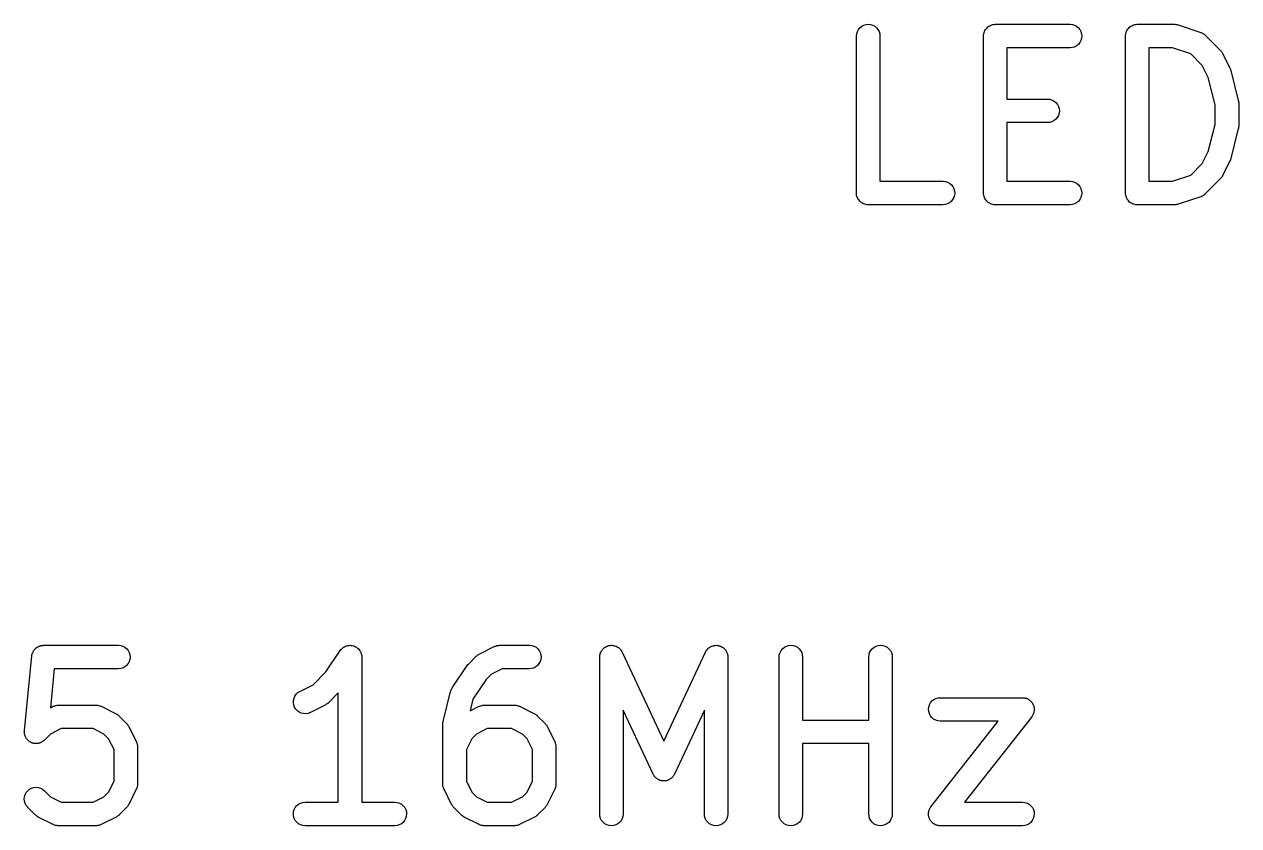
# Model space of a CAD drawing. Extents: x 123.2 to 171.9, y -130.5 to -87.1.
# Drawn here: x 161.56 to 169.3, y -108.73 to -103.62 of the extents above; entities that cross this region are included whole.
import ezdxf

# ---------------------------------------------------------------- set-up
doc = ezdxf.new("R2010")
doc.units = 0
doc.header["$MEASUREMENT"] = 0
doc.layers.add('BLACK', color=7, linetype='CONTINUOUS')

msp = doc.modelspace()

# ---------------------------------------------------------------- linework, layer by layer
at = {"layer": 'BLACK', "linetype": 'CONTINUOUS'}
for p, q in [((166.911, -103.629), (166.925, -103.625)), ((166.925, -103.625), (166.939, -103.623)), ((166.939, -103.623), (166.954, -103.625)), ((166.954, -103.625), (166.968, -103.629)), ((167.727, -103.627), (167.734, -103.625)), ((167.734, -103.625), (167.741, -103.624)), ((167.734, -103.625), (167.734, -103.625)), ((167.734, -103.625), (167.734, -103.625)), ((167.741, -103.624), (167.748, -103.623)), ((167.748, -103.623), (168.225, -103.623)), ((168.225, -103.623), (168.226, -103.623)), ((168.226, -103.623), (168.24, -103.625)), ((168.24, -103.625), (168.254, -103.629)), ((168.632, -103.627), (168.639, -103.625)), ((168.639, -103.625), (168.646, -103.624)), ((168.639, -103.625), (168.639, -103.625)), ((168.639, -103.625), (168.639, -103.625)), ((168.646, -103.624), (168.653, -103.623)), ((168.653, -103.623), (168.891, -103.623)), ((168.891, -103.623), (168.892, -103.623)), ((168.892, -103.623), (168.897, -103.624)), ((168.897, -103.624), (168.901, -103.624)), ((168.901, -103.624), (168.904, -103.625)), ((168.904, -103.625), (168.907, -103.625)), ((168.907, -103.625), (168.911, -103.626)), ((166.864, -103.697), (166.866, -103.683)), ((166.864, -103.698), (166.864, -103.697)), ((166.864, -104.698), (166.864, -103.698)), ((166.866, -103.683), (166.87, -103.669)), ((166.87, -103.669), (166.877, -103.656)), ((166.877, -103.656), (166.886, -103.645)), ((166.886, -103.645), (166.898, -103.636)), ((166.898, -103.636), (166.911, -103.629)), ((166.968, -103.629), (166.981, -103.636)), ((166.981, -103.636), (166.992, -103.646)), ((166.992, -103.646), (167.001, -103.657)), ((167.001, -103.657), (167.008, -103.67)), ((167.008, -103.67), (167.013, -103.684)), ((167.013, -103.684), (167.014, -103.698)), ((167.014, -103.698), (167.014, -104.623)), ((167.673, -103.697), (167.674, -103.69)), ((167.673, -103.698), (167.673, -103.697)), ((167.673, -104.698), (167.673, -103.698)), ((167.673, -103.698), (167.673, -103.698)), ((167.673, -103.698), (167.673, -103.698)), ((167.673, -103.698), (167.673, -103.698)), ((167.674, -103.69), (167.675, -103.683)), ((167.675, -103.683), (167.677, -103.676)), ((167.675, -103.683), (167.675, -103.683)), ((167.675, -103.683), (167.675, -103.683)), ((167.677, -103.676), (167.679, -103.669)), ((167.679, -103.669), (167.679, -103.669)), ((167.679, -103.669), (167.68, -103.669)), ((167.68, -103.669), (167.683, -103.663)), ((167.683, -103.663), (167.686, -103.656)), ((167.686, -103.656), (167.686, -103.656)), ((167.686, -103.656), (167.687, -103.656)), ((167.687, -103.656), (167.691, -103.651)), ((167.691, -103.651), (167.696, -103.645)), ((167.696, -103.645), (167.702, -103.64)), ((167.696, -103.645), (167.696, -103.645)), ((167.696, -103.645), (167.696, -103.645)), ((167.702, -103.64), (167.707, -103.636)), ((167.707, -103.636), (167.714, -103.632)), ((167.707, -103.636), (167.707, -103.636)), ((167.707, -103.636), (167.707, -103.636)), ((167.714, -103.632), (167.72, -103.629)), ((167.72, -103.629), (167.727, -103.627)), ((167.72, -103.629), (167.72, -103.629)), ((167.72, -103.629), (167.72, -103.629)), ((168.254, -103.629), (168.267, -103.636)), ((168.267, -103.636), (168.278, -103.646)), ((168.278, -103.646), (168.287, -103.657)), ((168.287, -103.657), (168.294, -103.67)), ((168.294, -103.67), (168.298, -103.684)), ((168.298, -103.684), (168.3, -103.699)), ((168.3, -103.699), (168.298, -103.713)), ((168.578, -103.697), (168.579, -103.69)), ((168.578, -103.698), (168.578, -103.697)), ((168.578, -104.698), (168.578, -103.698)), ((168.578, -103.698), (168.578, -103.698)), ((168.578, -103.698), (168.578, -103.698)), ((168.578, -103.698), (168.578, -103.698)), ((168.579, -103.69), (168.58, -103.683)), ((168.58, -103.683), (168.582, -103.676)), ((168.58, -103.683), (168.58, -103.683)), ((168.58, -103.683), (168.58, -103.683)), ((168.582, -103.676), (168.584, -103.669)), ((168.584, -103.669), (168.588, -103.663)), ((168.584, -103.669), (168.584, -103.669)), ((168.584, -103.669), (168.584, -103.669)), ((168.588, -103.663), (168.591, -103.656)), ((168.591, -103.656), (168.596, -103.651)), ((168.591, -103.656), (168.591, -103.656)), ((168.591, -103.656), (168.591, -103.656)), ((168.596, -103.651), (168.6, -103.645)), ((168.6, -103.645), (168.601, -103.645)), ((168.601, -103.645), (168.606, -103.64)), ((168.601, -103.645), (168.601, -103.645)), ((168.606, -103.64), (168.612, -103.636)), ((168.612, -103.636), (168.618, -103.632)), ((168.612, -103.636), (168.612, -103.636)), ((168.612, -103.636), (168.612, -103.636)), ((168.618, -103.632), (168.625, -103.629)), ((168.625, -103.629), (168.632, -103.627)), ((168.625, -103.629), (168.625, -103.629)), ((168.625, -103.629), (168.625, -103.629)), ((168.911, -103.626), (168.915, -103.627)), ((168.915, -103.627), (169.058, -103.675)), ((169.058, -103.675), (169.059, -103.675)), ((169.059, -103.675), (169.061, -103.676)), ((169.061, -103.676), (169.063, -103.677)), ((169.063, -103.677), (169.068, -103.679)), ((169.068, -103.679), (169.072, -103.681)), ((169.072, -103.681), (169.074, -103.683)), ((169.074, -103.683), (169.076, -103.684)), ((169.076, -103.684), (169.08, -103.687)), ((169.08, -103.687), (169.084, -103.69)), ((169.084, -103.69), (169.086, -103.692)), ((169.086, -103.692), (169.087, -103.693)), ((169.087, -103.693), (169.182, -103.788)), ((168.225, -103.773), (167.823, -103.773)), ((167.823, -103.773), (167.823, -104.1)), ((168.239, -103.772), (168.225, -103.773)), ((168.253, -103.768), (168.239, -103.772)), ((168.266, -103.761), (168.253, -103.768)), ((168.278, -103.752), (168.266, -103.761)), ((168.287, -103.74), (168.278, -103.752)), ((168.294, -103.727), (168.287, -103.74)), ((168.298, -103.713), (168.294, -103.727)), ((168.728, -103.773), (168.728, -104.623)), ((168.879, -103.773), (168.728, -103.773)), ((168.994, -103.812), (168.879, -103.773)), ((169.068, -103.886), (168.994, -103.812)), ((169.182, -103.788), (169.183, -103.789)), ((169.183, -103.789), (169.186, -103.792)), ((169.186, -103.792), (169.189, -103.795)), ((169.189, -103.795), (169.19, -103.798)), ((169.19, -103.798), (169.192, -103.8)), ((169.192, -103.8), (169.194, -103.804)), ((169.194, -103.804), (169.197, -103.808)), ((169.197, -103.808), (169.244, -103.903)), ((169.106, -103.963), (169.068, -103.886)), ((169.244, -103.903), (169.245, -103.904)), ((169.245, -103.904), (169.245, -103.904)), ((169.245, -103.904), (169.245, -103.904)), ((169.245, -103.904), (169.247, -103.911)), ((169.247, -103.911), (169.25, -103.918)), ((169.25, -103.918), (169.25, -103.918)), ((169.25, -103.918), (169.25, -103.918)), ((169.25, -103.918), (169.297, -104.109)), ((169.15, -104.136), (169.106, -103.963)), ((167.823, -104.1), (168.082, -104.1)), ((168.082, -104.1), (168.083, -104.1)), ((168.083, -104.1), (168.097, -104.101)), ((168.097, -104.101), (168.111, -104.106)), ((168.111, -104.106), (168.124, -104.113)), ((168.124, -104.113), (168.135, -104.122)), ((168.135, -104.122), (168.145, -104.134)), ((168.145, -104.134), (168.151, -104.146)), ((168.151, -104.146), (168.155, -104.161)), ((168.155, -104.161), (168.157, -104.175)), ((169.15, -104.261), (169.15, -104.136)), ((169.297, -104.109), (169.298, -104.11)), ((169.298, -104.11), (169.298, -104.111)), ((169.298, -104.111), (169.298, -104.112)), ((169.298, -104.112), (169.299, -104.118)), ((169.299, -104.118), (169.3, -104.124)), ((169.3, -104.124), (169.3, -104.126)), ((169.3, -104.126), (169.3, -104.127)), ((169.3, -104.127), (169.3, -104.27)), ((168.11, -104.244), (168.096, -104.248)), ((168.123, -104.237), (168.11, -104.244)), ((168.135, -104.228), (168.123, -104.237)), ((168.144, -104.217), (168.135, -104.228)), ((168.151, -104.204), (168.144, -104.217)), ((168.155, -104.19), (168.151, -104.204)), ((168.157, -104.175), (168.155, -104.19)), ((168.082, -104.25), (167.823, -104.25)), ((167.823, -104.25), (167.823, -104.623)), ((168.096, -104.248), (168.082, -104.25)), ((169.106, -104.434), (169.15, -104.261)), ((169.297, -104.288), (169.25, -104.478)), ((169.298, -104.287), (169.297, -104.288)), ((169.299, -104.279), (169.298, -104.285)), ((169.298, -104.285), (169.298, -104.287)), ((169.3, -104.274), (169.299, -104.279)), ((169.3, -104.27), (169.3, -104.271)), ((169.3, -104.271), (169.3, -104.272)), ((169.3, -104.272), (169.3, -104.274)), ((169.068, -104.511), (169.106, -104.434)), ((168.994, -104.585), (169.068, -104.511)), ((169.244, -104.494), (169.197, -104.589)), ((169.247, -104.487), (169.244, -104.493)), ((169.244, -104.493), (169.244, -104.494)), ((169.244, -104.494), (169.244, -104.494)), ((169.249, -104.48), (169.247, -104.487)), ((169.25, -104.479), (169.249, -104.48)), ((169.249, -104.48), (169.249, -104.48)), ((169.25, -104.478), (169.25, -104.479)), ((167.014, -104.623), (167.415, -104.623)), ((167.415, -104.623), (167.416, -104.623)), ((167.416, -104.623), (167.431, -104.625)), ((167.431, -104.625), (167.445, -104.629)), ((167.445, -104.629), (167.458, -104.636)), ((167.823, -104.623), (168.225, -104.623)), ((168.225, -104.623), (168.226, -104.623)), ((168.226, -104.623), (168.24, -104.625)), ((168.24, -104.625), (168.254, -104.629)), ((168.254, -104.629), (168.267, -104.636)), ((168.728, -104.623), (168.879, -104.623)), ((168.879, -104.623), (168.994, -104.585)), ((169.182, -104.609), (169.087, -104.704)), ((169.185, -104.605), (169.182, -104.609)), ((169.188, -104.602), (169.185, -104.605)), ((169.19, -104.6), (169.188, -104.602)), ((169.192, -104.597), (169.19, -104.6)), ((169.194, -104.594), (169.192, -104.597)), ((169.196, -104.59), (169.194, -104.594)), ((169.197, -104.589), (169.196, -104.59)), ((166.865, -104.705), (166.864, -104.698)), ((166.865, -104.712), (166.865, -104.705)), ((167.458, -104.636), (167.469, -104.646)), ((167.469, -104.646), (167.478, -104.657)), ((167.478, -104.657), (167.485, -104.67)), ((167.485, -104.67), (167.489, -104.684)), ((167.489, -104.684), (167.49, -104.699)), ((167.49, -104.699), (167.489, -104.713)), ((167.674, -104.705), (167.673, -104.698)), ((167.675, -104.712), (167.674, -104.705)), ((168.267, -104.636), (168.278, -104.646)), ((168.278, -104.646), (168.287, -104.657)), ((168.287, -104.657), (168.294, -104.67)), ((168.294, -104.67), (168.298, -104.684)), ((168.298, -104.684), (168.3, -104.699)), ((168.3, -104.699), (168.298, -104.713)), ((168.579, -104.705), (168.578, -104.698)), ((168.58, -104.712), (168.579, -104.705)), ((169.083, -104.708), (169.079, -104.71)), ((169.085, -104.706), (169.083, -104.708)), ((169.086, -104.705), (169.085, -104.706)), ((169.087, -104.704), (169.086, -104.705)), ((166.865, -104.713), (166.865, -104.712)), ((166.867, -104.72), (166.865, -104.713)), ((166.865, -104.713), (166.865, -104.713)), ((166.869, -104.726), (166.867, -104.72)), ((166.87, -104.727), (166.869, -104.726)), ((166.873, -104.733), (166.87, -104.727)), ((166.87, -104.727), (166.87, -104.727)), ((166.876, -104.739), (166.873, -104.733)), ((166.876, -104.74), (166.876, -104.739)), ((166.881, -104.745), (166.876, -104.74)), ((166.876, -104.74), (166.876, -104.74)), ((166.885, -104.751), (166.881, -104.745)), ((166.886, -104.751), (166.885, -104.751)), ((166.891, -104.756), (166.886, -104.751)), ((166.886, -104.751), (166.886, -104.751)), ((166.897, -104.76), (166.891, -104.756)), ((166.897, -104.761), (166.897, -104.76)), ((166.897, -104.76), (166.897, -104.76)), ((166.903, -104.764), (166.897, -104.761)), ((166.909, -104.767), (166.903, -104.764)), ((166.91, -104.767), (166.909, -104.767)), ((166.91, -104.768), (166.91, -104.767)), ((166.917, -104.77), (166.91, -104.768)), ((166.923, -104.772), (166.917, -104.77)), ((166.924, -104.772), (166.923, -104.772)), ((166.931, -104.773), (166.924, -104.772)), ((166.924, -104.772), (166.924, -104.772)), ((166.938, -104.773), (166.931, -104.773)), ((166.939, -104.773), (166.938, -104.773)), ((166.938, -104.773), (166.938, -104.773)), ((166.938, -104.773), (166.938, -104.773)), ((166.938, -104.773), (166.938, -104.773)), ((167.415, -104.773), (166.939, -104.773)), ((167.43, -104.772), (167.415, -104.773)), ((167.444, -104.768), (167.43, -104.772)), ((167.457, -104.761), (167.444, -104.768)), ((167.468, -104.752), (167.457, -104.761)), ((167.477, -104.74), (167.468, -104.752)), ((167.484, -104.727), (167.477, -104.74)), ((167.489, -104.713), (167.484, -104.727)), ((167.675, -104.713), (167.675, -104.712)), ((167.677, -104.72), (167.675, -104.713)), ((167.675, -104.713), (167.675, -104.713)), ((167.679, -104.726), (167.677, -104.72)), ((167.679, -104.727), (167.679, -104.726)), ((167.682, -104.733), (167.679, -104.727)), ((167.679, -104.727), (167.679, -104.727)), ((167.686, -104.739), (167.682, -104.733)), ((167.686, -104.74), (167.686, -104.739)), ((167.69, -104.745), (167.686, -104.74)), ((167.686, -104.74), (167.686, -104.74)), ((167.695, -104.751), (167.69, -104.745)), ((167.701, -104.756), (167.695, -104.751)), ((167.695, -104.751), (167.695, -104.751)), ((167.695, -104.751), (167.695, -104.751)), ((167.706, -104.76), (167.701, -104.756)), ((167.707, -104.761), (167.706, -104.76)), ((167.706, -104.76), (167.706, -104.76)), ((167.713, -104.764), (167.707, -104.761)), ((167.719, -104.767), (167.713, -104.764)), ((167.719, -104.768), (167.719, -104.767)), ((167.719, -104.767), (167.719, -104.767)), ((167.726, -104.77), (167.719, -104.768)), ((167.733, -104.772), (167.726, -104.77)), ((167.74, -104.773), (167.733, -104.772)), ((167.733, -104.772), (167.733, -104.772)), ((167.733, -104.772), (167.733, -104.772)), ((167.747, -104.773), (167.74, -104.773)), ((167.748, -104.773), (167.747, -104.773)), ((168.225, -104.773), (167.748, -104.773)), ((167.748, -104.773), (167.748, -104.773)), ((167.748, -104.773), (167.748, -104.773)), ((167.748, -104.773), (167.748, -104.773)), ((168.239, -104.772), (168.225, -104.773)), ((168.253, -104.768), (168.239, -104.772)), ((168.266, -104.761), (168.253, -104.768)), ((168.278, -104.752), (168.266, -104.761)), ((168.287, -104.74), (168.278, -104.752)), ((168.294, -104.727), (168.287, -104.74)), ((168.298, -104.713), (168.294, -104.727)), ((168.58, -104.713), (168.58, -104.712)), ((168.582, -104.72), (168.58, -104.713)), ((168.58, -104.713), (168.58, -104.713)), ((168.584, -104.726), (168.582, -104.72)), ((168.584, -104.727), (168.584, -104.726)), ((168.587, -104.733), (168.584, -104.727)), ((168.584, -104.727), (168.584, -104.727)), ((168.59, -104.739), (168.587, -104.733)), ((168.591, -104.74), (168.59, -104.739)), ((168.595, -104.745), (168.591, -104.74)), ((168.591, -104.74), (168.591, -104.74)), ((168.6, -104.751), (168.595, -104.745)), ((168.605, -104.756), (168.6, -104.751)), ((168.6, -104.751), (168.6, -104.751)), ((168.6, -104.751), (168.6, -104.751)), ((168.611, -104.76), (168.605, -104.756)), ((168.611, -104.761), (168.611, -104.76)), ((168.611, -104.76), (168.611, -104.76)), ((168.617, -104.764), (168.611, -104.761)), ((168.624, -104.767), (168.617, -104.764)), ((168.624, -104.768), (168.624, -104.767)), ((168.624, -104.767), (168.624, -104.767)), ((168.631, -104.77), (168.624, -104.768)), ((168.638, -104.772), (168.631, -104.77)), ((168.645, -104.773), (168.638, -104.772)), ((168.638, -104.772), (168.638, -104.772)), ((168.638, -104.772), (168.638, -104.772)), ((168.652, -104.773), (168.645, -104.773)), ((168.653, -104.773), (168.652, -104.773)), ((168.891, -104.773), (168.653, -104.773)), ((168.653, -104.773), (168.653, -104.773)), ((168.653, -104.773), (168.653, -104.773)), ((168.653, -104.773), (168.653, -104.773)), ((168.896, -104.773), (168.891, -104.773)), ((168.9, -104.773), (168.896, -104.773)), ((168.903, -104.772), (168.9, -104.773)), ((168.906, -104.772), (168.903, -104.772)), ((168.91, -104.771), (168.906, -104.772)), ((168.914, -104.77), (168.91, -104.771)), ((168.915, -104.77), (168.914, -104.77)), ((169.058, -104.722), (168.915, -104.77)), ((169.06, -104.721), (169.058, -104.722)), ((169.062, -104.72), (169.06, -104.721)), ((169.067, -104.718), (169.062, -104.72)), ((169.071, -104.716), (169.067, -104.718)), ((169.073, -104.715), (169.071, -104.716)), ((169.075, -104.714), (169.073, -104.715)), ((169.079, -104.71), (169.075, -104.714)), ((161.562, -108.125), (161.609, -107.649)), ((161.609, -107.648), (161.61, -107.645)), ((161.609, -107.649), (161.609, -107.648)), ((161.61, -107.641), (161.612, -107.637)), ((161.61, -107.645), (161.61, -107.641)), ((161.612, -107.634), (161.614, -107.631)), ((161.612, -107.637), (161.612, -107.634)), ((161.614, -107.631), (161.615, -107.627)), ((161.615, -107.627), (161.617, -107.624)), ((161.617, -107.624), (161.618, -107.62)), ((161.618, -107.62), (161.62, -107.617)), ((161.62, -107.617), (161.622, -107.614)), ((161.622, -107.614), (161.624, -107.611)), ((161.624, -107.611), (161.627, -107.608)), ((161.627, -107.608), (161.629, -107.606)), ((161.629, -107.606), (161.631, -107.603)), ((161.631, -107.603), (161.634, -107.601)), ((161.634, -107.601), (161.637, -107.598)), ((161.637, -107.598), (161.64, -107.596)), ((161.64, -107.596), (161.642, -107.594)), ((161.642, -107.594), (161.646, -107.592)), ((161.646, -107.592), (161.649, -107.59)), ((161.649, -107.59), (161.652, -107.589)), ((161.652, -107.589), (161.655, -107.587)), ((161.655, -107.587), (161.659, -107.586)), ((161.659, -107.586), (161.663, -107.584)), ((161.663, -107.584), (161.666, -107.584)), ((161.666, -107.584), (161.669, -107.583)), ((161.669, -107.583), (161.673, -107.582)), ((161.673, -107.582), (161.677, -107.582)), ((161.677, -107.582), (161.681, -107.582)), ((161.681, -107.582), (161.684, -107.581)), ((161.684, -107.581), (162.16, -107.581)), ((162.16, -107.581), (162.161, -107.581)), ((162.161, -107.581), (162.176, -107.583)), ((162.176, -107.583), (162.19, -107.587)), ((162.19, -107.587), (162.202, -107.594)), ((162.202, -107.594), (162.214, -107.604)), ((162.214, -107.604), (162.223, -107.615)), ((162.223, -107.615), (162.23, -107.628)), ((162.23, -107.628), (162.234, -107.642)), ((162.234, -107.642), (162.235, -107.657)), ((163.483, -107.751), (163.574, -107.615)), ((163.574, -107.614), (163.579, -107.608)), ((163.574, -107.615), (163.574, -107.614)), ((163.574, -107.614), (163.574, -107.614)), ((163.574, -107.614), (163.574, -107.614)), ((163.574, -107.614), (163.574, -107.614)), ((163.579, -107.608), (163.584, -107.603)), ((163.584, -107.603), (163.59, -107.598)), ((163.584, -107.603), (163.584, -107.603)), ((163.584, -107.603), (163.584, -107.603)), ((163.59, -107.598), (163.595, -107.594)), ((163.595, -107.594), (163.602, -107.59)), ((163.595, -107.594), (163.595, -107.594)), ((163.595, -107.594), (163.595, -107.594)), ((163.602, -107.59), (163.608, -107.587)), ((163.608, -107.587), (163.616, -107.585)), ((163.608, -107.587), (163.608, -107.587)), ((163.608, -107.587), (163.608, -107.587)), ((163.616, -107.585), (163.622, -107.583)), ((163.622, -107.583), (163.63, -107.582)), ((163.622, -107.583), (163.622, -107.583)), ((163.622, -107.583), (163.622, -107.583)), ((163.63, -107.582), (163.637, -107.581)), ((163.637, -107.581), (163.637, -107.581)), ((163.637, -107.581), (163.644, -107.582)), ((163.637, -107.581), (163.637, -107.581)), ((163.644, -107.582), (163.651, -107.583)), ((163.651, -107.583), (163.651, -107.583)), ((163.651, -107.583), (163.651, -107.583)), ((163.651, -107.583), (163.659, -107.585)), ((163.659, -107.585), (163.665, -107.587)), ((163.665, -107.587), (163.665, -107.587)), ((163.665, -107.587), (163.665, -107.587)), ((163.665, -107.587), (163.672, -107.591)), ((163.672, -107.591), (163.678, -107.594)), ((163.678, -107.594), (163.678, -107.594)), ((163.678, -107.594), (163.678, -107.594)), ((163.678, -107.594), (163.684, -107.599)), ((163.684, -107.599), (163.69, -107.604)), ((163.69, -107.604), (163.69, -107.604)), ((163.69, -107.604), (163.69, -107.604)), ((163.69, -107.604), (163.694, -107.609)), ((163.694, -107.609), (163.699, -107.615)), ((163.699, -107.615), (163.699, -107.615)), ((163.699, -107.615), (163.699, -107.615)), ((163.699, -107.615), (163.702, -107.622)), ((163.702, -107.622), (163.706, -107.628)), ((163.706, -107.628), (163.706, -107.628)), ((163.706, -107.628), (163.706, -107.628)), ((163.706, -107.628), (163.708, -107.635)), ((163.708, -107.635), (163.71, -107.642)), ((163.71, -107.642), (163.71, -107.642)), ((163.71, -107.642), (163.71, -107.642)), ((163.71, -107.642), (163.711, -107.649)), ((163.711, -107.649), (163.711, -107.656)), ((164.441, -107.65), (164.444, -107.648)), ((164.444, -107.648), (164.447, -107.645)), ((164.447, -107.645), (164.45, -107.643)), ((164.45, -107.643), (164.453, -107.641)), ((164.453, -107.641), (164.456, -107.639)), ((164.456, -107.639), (164.46, -107.637)), ((164.46, -107.637), (164.555, -107.589)), ((164.555, -107.589), (164.556, -107.589)), ((164.556, -107.589), (164.558, -107.588)), ((164.558, -107.588), (164.56, -107.587)), ((164.56, -107.587), (164.565, -107.586)), ((164.565, -107.586), (164.57, -107.584)), ((164.57, -107.584), (164.572, -107.583)), ((164.572, -107.583), (164.574, -107.583)), ((164.574, -107.583), (164.579, -107.582)), ((164.579, -107.582), (164.584, -107.582)), ((164.584, -107.582), (164.586, -107.582)), ((164.586, -107.582), (164.589, -107.581)), ((164.589, -107.581), (164.779, -107.581)), ((164.779, -107.581), (164.78, -107.581)), ((164.78, -107.581), (164.795, -107.583)), ((164.795, -107.583), (164.809, -107.587)), ((164.809, -107.587), (164.822, -107.594)), ((164.822, -107.594), (164.833, -107.604)), ((164.833, -107.604), (164.842, -107.615)), ((164.842, -107.615), (164.849, -107.628)), ((164.849, -107.628), (164.853, -107.642)), ((164.853, -107.642), (164.854, -107.657)), ((165.229, -107.642), (165.23, -107.641)), ((165.229, -107.644), (165.229, -107.642)), ((165.229, -107.65), (165.229, -107.644)), ((165.23, -107.641), (165.231, -107.635)), ((165.231, -107.635), (165.233, -107.63)), ((165.233, -107.628), (165.234, -107.627)), ((165.233, -107.63), (165.233, -107.628)), ((165.234, -107.627), (165.237, -107.622)), ((165.237, -107.622), (165.239, -107.617)), ((165.239, -107.617), (165.24, -107.616)), ((165.24, -107.616), (165.241, -107.614)), ((165.241, -107.614), (165.245, -107.61)), ((165.245, -107.61), (165.248, -107.605)), ((165.248, -107.605), (165.249, -107.604)), ((165.249, -107.604), (165.25, -107.603)), ((165.25, -107.603), (165.255, -107.599)), ((165.255, -107.599), (165.259, -107.596)), ((165.259, -107.596), (165.261, -107.595)), ((165.261, -107.595), (165.262, -107.594)), ((165.262, -107.594), (165.267, -107.591)), ((165.267, -107.591), (165.272, -107.588)), ((165.272, -107.588), (165.273, -107.588)), ((165.273, -107.588), (165.275, -107.587)), ((165.275, -107.587), (165.28, -107.585)), ((165.28, -107.585), (165.286, -107.583)), ((165.286, -107.583), (165.287, -107.583)), ((165.287, -107.583), (165.289, -107.583)), ((165.289, -107.583), (165.294, -107.582)), ((165.294, -107.582), (165.3, -107.581)), ((165.3, -107.581), (165.302, -107.582)), ((165.302, -107.582), (165.303, -107.581)), ((165.303, -107.581), (165.309, -107.582)), ((165.309, -107.582), (165.315, -107.582)), ((165.315, -107.582), (165.316, -107.583)), ((165.316, -107.583), (165.318, -107.583)), ((165.318, -107.583), (165.323, -107.585)), ((165.323, -107.585), (165.329, -107.586)), ((165.329, -107.586), (165.33, -107.587)), ((165.33, -107.587), (165.332, -107.587)), ((165.332, -107.587), (165.337, -107.59)), ((165.337, -107.59), (165.342, -107.592)), ((165.342, -107.592), (165.343, -107.593)), ((165.343, -107.593), (165.345, -107.594)), ((165.345, -107.594), (165.349, -107.598)), ((165.349, -107.598), (165.354, -107.601)), ((165.354, -107.601), (165.355, -107.602)), ((165.355, -107.602), (165.356, -107.604)), ((165.356, -107.604), (165.36, -107.608)), ((165.36, -107.608), (165.363, -107.612)), ((165.363, -107.612), (165.364, -107.614)), ((165.364, -107.614), (165.365, -107.615)), ((165.365, -107.615), (165.368, -107.62)), ((165.368, -107.62), (165.371, -107.625)), ((165.371, -107.625), (165.636, -108.193)), ((165.636, -108.193), (165.902, -107.625)), ((165.902, -107.624), (165.905, -107.619)), ((165.902, -107.625), (165.902, -107.624)), ((165.905, -107.619), (165.908, -107.614)), ((165.908, -107.614), (165.909, -107.613)), ((165.909, -107.613), (165.91, -107.611)), ((165.91, -107.611), (165.914, -107.607)), ((165.914, -107.607), (165.917, -107.603)), ((165.917, -107.603), (165.918, -107.602)), ((165.918, -107.602), (165.92, -107.6)), ((165.92, -107.6), (165.924, -107.597)), ((165.924, -107.597), (165.929, -107.594)), ((165.929, -107.594), (165.93, -107.593)), ((165.93, -107.593), (165.931, -107.592)), ((165.931, -107.592), (165.937, -107.589)), ((165.937, -107.589), (165.942, -107.587)), ((165.942, -107.587), (165.943, -107.586)), ((165.943, -107.586), (165.945, -107.586)), ((165.945, -107.586), (165.95, -107.584)), ((165.95, -107.584), (165.956, -107.583)), ((165.956, -107.583), (165.957, -107.583)), ((165.957, -107.583), (165.959, -107.582)), ((165.959, -107.582), (165.965, -107.582)), ((165.965, -107.582), (165.97, -107.581)), ((165.97, -107.581), (165.972, -107.582)), ((165.972, -107.582), (165.974, -107.581)), ((165.974, -107.581), (165.979, -107.582)), ((165.979, -107.582), (165.985, -107.583)), ((165.985, -107.583), (165.986, -107.583)), ((165.986, -107.583), (165.988, -107.584)), ((165.988, -107.584), (165.993, -107.586)), ((165.993, -107.586), (165.999, -107.587)), ((165.999, -107.587), (166, -107.588)), ((166, -107.588), (166.002, -107.589)), ((166.002, -107.589), (166.007, -107.592)), ((166.007, -107.592), (166.012, -107.594)), ((166.012, -107.594), (166.013, -107.595)), ((166.013, -107.595), (166.014, -107.596)), ((166.014, -107.596), (166.019, -107.6)), ((166.019, -107.6), (166.023, -107.604)), ((166.023, -107.604), (166.024, -107.605)), ((166.024, -107.605), (166.025, -107.606)), ((166.025, -107.606), (166.029, -107.611)), ((166.029, -107.611), (166.032, -107.615)), ((166.032, -107.615), (166.033, -107.616)), ((166.033, -107.616), (166.034, -107.618)), ((166.034, -107.618), (166.036, -107.623)), ((166.036, -107.623), (166.039, -107.628)), ((166.039, -107.628), (166.039, -107.629)), ((166.039, -107.629), (166.04, -107.631)), ((166.04, -107.631), (166.042, -107.636)), ((166.042, -107.636), (166.043, -107.642)), ((166.043, -107.642), (166.043, -107.644)), ((166.043, -107.644), (166.044, -107.645)), ((166.044, -107.645), (166.044, -107.651)), ((166.371, -107.655), (166.372, -107.641)), ((166.372, -107.641), (166.377, -107.627)), ((166.377, -107.627), (166.384, -107.614)), ((166.384, -107.614), (166.393, -107.603)), ((166.393, -107.603), (166.405, -107.594)), ((166.405, -107.594), (166.418, -107.587)), ((166.418, -107.587), (166.432, -107.583)), ((166.432, -107.583), (166.446, -107.581)), ((166.446, -107.581), (166.461, -107.583)), ((166.461, -107.583), (166.475, -107.587)), ((166.475, -107.587), (166.488, -107.594)), ((166.488, -107.594), (166.499, -107.604)), ((166.499, -107.604), (166.508, -107.615)), ((166.508, -107.615), (166.515, -107.628)), ((166.515, -107.628), (166.519, -107.642)), ((166.519, -107.642), (166.521, -107.656)), ((166.942, -107.655), (166.944, -107.641)), ((166.944, -107.641), (166.948, -107.627)), ((166.948, -107.627), (166.955, -107.614)), ((166.955, -107.614), (166.965, -107.603)), ((166.965, -107.603), (166.976, -107.594)), ((166.976, -107.594), (166.989, -107.587)), ((166.989, -107.587), (167.003, -107.583)), ((167.003, -107.583), (167.018, -107.581)), ((167.018, -107.581), (167.032, -107.583)), ((167.032, -107.583), (167.046, -107.587)), ((167.046, -107.587), (167.059, -107.594)), ((167.059, -107.594), (167.07, -107.604)), ((167.07, -107.604), (167.08, -107.615)), ((167.08, -107.615), (167.087, -107.628)), ((167.087, -107.628), (167.091, -107.642)), ((167.091, -107.642), (167.092, -107.656)), ((162.189, -107.726), (162.175, -107.73)), ((162.202, -107.719), (162.189, -107.726)), ((162.213, -107.71), (162.202, -107.719)), ((162.222, -107.698), (162.213, -107.71)), ((162.229, -107.685), (162.222, -107.698)), ((162.234, -107.671), (162.229, -107.685)), ((162.235, -107.657), (162.234, -107.671)), ((163.711, -107.656), (163.711, -108.581)), ((164.288, -107.853), (164.383, -107.71)), ((164.383, -107.71), (164.384, -107.709)), ((164.383, -107.71), (164.383, -107.71)), ((164.383, -107.71), (164.383, -107.71)), ((164.383, -107.71), (164.383, -107.71)), ((164.384, -107.709), (164.388, -107.704)), ((164.388, -107.704), (164.393, -107.699)), ((164.393, -107.699), (164.44, -107.651)), ((164.44, -107.651), (164.441, -107.65)), ((164.808, -107.726), (164.794, -107.73)), ((164.821, -107.719), (164.808, -107.726)), ((164.832, -107.71), (164.821, -107.719)), ((164.841, -107.698), (164.832, -107.71)), ((164.848, -107.685), (164.841, -107.698)), ((164.853, -107.671), (164.848, -107.685)), ((164.854, -107.657), (164.853, -107.671)), ((165.228, -107.655), (165.229, -107.65)), ((165.228, -107.656), (165.228, -107.655)), ((165.228, -108.656), (165.228, -107.656)), ((166.044, -107.651), (166.045, -107.656)), ((166.045, -107.656), (166.045, -108.656)), ((166.371, -107.656), (166.371, -107.655)), ((166.371, -108.656), (166.371, -107.656)), ((166.521, -107.656), (166.521, -108.058)), ((166.942, -107.656), (166.942, -107.655)), ((166.942, -108.058), (166.942, -107.656)), ((167.092, -107.656), (167.092, -108.656)), ((161.752, -107.731), (161.727, -107.98)), ((162.16, -107.731), (161.752, -107.731)), ((162.175, -107.73), (162.16, -107.731)), ((163.401, -107.833), (163.483, -107.751)), ((164.504, -107.799), (164.42, -107.925)), ((164.538, -107.766), (164.504, -107.799)), ((164.606, -107.731), (164.538, -107.766)), ((164.779, -107.731), (164.606, -107.731)), ((164.794, -107.73), (164.779, -107.731)), ((163.305, -107.883), (163.317, -107.875)), ((163.317, -107.875), (163.401, -107.833)), ((164.23, -108.067), (164.278, -107.876)), ((164.278, -107.875), (164.28, -107.871)), ((164.278, -107.876), (164.278, -107.875)), ((164.28, -107.871), (164.281, -107.866)), ((164.281, -107.866), (164.282, -107.864)), ((164.282, -107.864), (164.283, -107.862)), ((164.283, -107.862), (164.286, -107.857)), ((164.286, -107.857), (164.288, -107.853)), ((163.276, -107.932), (163.28, -107.918)), ((163.276, -107.947), (163.276, -107.932)), ((163.278, -107.961), (163.276, -107.947)), ((163.28, -107.918), (163.286, -107.905)), ((163.286, -107.905), (163.294, -107.893)), ((163.294, -107.893), (163.305, -107.883)), ((163.483, -107.959), (163.479, -107.962)), ((163.487, -107.957), (163.483, -107.959)), ((163.489, -107.955), (163.487, -107.957)), ((163.492, -107.954), (163.489, -107.955)), ((163.495, -107.951), (163.492, -107.954)), ((163.498, -107.948), (163.495, -107.951)), ((163.499, -107.948), (163.498, -107.948)), ((163.561, -107.885), (163.499, -107.948)), ((163.561, -108.581), (163.561, -107.885)), ((164.42, -107.925), (164.402, -107.999)), ((167.329, -107.961), (167.336, -107.948)), ((167.336, -107.948), (167.345, -107.936)), ((167.345, -107.936), (167.357, -107.927)), ((167.357, -107.927), (167.37, -107.92)), ((167.37, -107.92), (167.384, -107.916)), ((167.384, -107.916), (167.398, -107.915)), ((167.398, -107.915), (167.922, -107.915)), ((167.922, -107.915), (167.923, -107.915)), ((167.923, -107.915), (167.926, -107.915)), ((167.926, -107.915), (167.928, -107.915)), ((167.928, -107.915), (167.933, -107.916)), ((167.933, -107.916), (167.938, -107.916)), ((167.938, -107.916), (167.94, -107.917)), ((167.94, -107.917), (167.943, -107.918)), ((167.943, -107.918), (167.947, -107.919)), ((167.947, -107.919), (167.952, -107.921)), ((167.952, -107.921), (167.954, -107.922)), ((167.954, -107.922), (167.956, -107.923)), ((167.956, -107.923), (167.96, -107.926)), ((167.96, -107.926), (167.964, -107.928)), ((167.964, -107.928), (167.966, -107.93)), ((167.966, -107.93), (167.969, -107.931)), ((167.969, -107.931), (167.972, -107.934)), ((167.972, -107.934), (167.976, -107.937)), ((167.976, -107.937), (167.977, -107.939)), ((167.977, -107.939), (167.979, -107.941)), ((167.979, -107.941), (167.982, -107.945)), ((167.982, -107.945), (167.985, -107.949)), ((167.985, -107.949), (167.986, -107.951)), ((167.986, -107.951), (167.988, -107.953)), ((167.988, -107.953), (167.989, -107.958)), ((167.989, -107.958), (167.992, -107.962)), ((161.727, -107.98), (161.746, -107.97)), ((161.746, -107.97), (161.747, -107.97)), ((161.747, -107.97), (161.749, -107.969)), ((161.749, -107.969), (161.751, -107.968)), ((161.751, -107.968), (161.755, -107.967)), ((161.755, -107.967), (161.76, -107.965)), ((161.76, -107.965), (161.762, -107.964)), ((161.762, -107.964), (161.765, -107.964)), ((161.765, -107.964), (161.77, -107.963)), ((161.77, -107.963), (161.775, -107.962)), ((161.775, -107.962), (161.777, -107.963)), ((161.777, -107.963), (161.779, -107.962)), ((161.779, -107.962), (162.017, -107.962)), ((162.017, -107.962), (162.018, -107.962)), ((162.018, -107.962), (162.02, -107.963)), ((162.02, -107.963), (162.023, -107.963)), ((162.023, -107.963), (162.028, -107.963)), ((162.028, -107.963), (162.033, -107.964)), ((162.033, -107.964), (162.035, -107.965)), ((162.035, -107.965), (162.037, -107.965)), ((162.037, -107.965), (162.042, -107.967)), ((162.042, -107.967), (162.047, -107.968)), ((162.047, -107.968), (162.049, -107.969)), ((162.049, -107.969), (162.051, -107.97)), ((162.051, -107.97), (162.146, -108.018)), ((162.146, -108.018), (162.147, -108.018)), ((162.147, -108.018), (162.15, -108.021)), ((162.15, -108.021), (162.154, -108.023)), ((162.154, -108.023), (162.157, -108.025)), ((162.157, -108.025), (162.159, -108.026)), ((162.159, -108.026), (162.162, -108.029)), ((162.162, -108.029), (162.166, -108.032)), ((162.166, -108.032), (162.213, -108.08)), ((163.283, -107.975), (163.278, -107.961)), ((163.291, -107.988), (163.283, -107.975)), ((163.301, -107.998), (163.291, -107.988)), ((163.313, -108.007), (163.301, -107.998)), ((163.326, -108.013), (163.313, -108.007)), ((163.34, -108.016), (163.326, -108.013)), ((163.355, -108.017), (163.34, -108.016)), ((163.369, -108.015), (163.355, -108.017)), ((163.383, -108.01), (163.369, -108.015)), ((163.384, -108.009), (163.383, -108.01)), ((163.479, -107.962), (163.384, -108.009)), ((164.402, -107.999), (164.46, -107.97)), ((164.46, -107.97), (164.461, -107.97)), ((164.461, -107.97), (164.463, -107.969)), ((164.463, -107.969), (164.465, -107.968)), ((164.465, -107.968), (164.47, -107.967)), ((164.47, -107.967), (164.475, -107.965)), ((164.475, -107.965), (164.477, -107.964)), ((164.477, -107.964), (164.479, -107.964)), ((164.479, -107.964), (164.484, -107.963)), ((164.484, -107.963), (164.489, -107.962)), ((164.489, -107.962), (164.491, -107.963)), ((164.491, -107.963), (164.493, -107.962)), ((164.493, -107.962), (164.684, -107.962)), ((164.684, -107.962), (164.685, -107.962)), ((164.685, -107.962), (164.687, -107.963)), ((164.687, -107.963), (164.689, -107.963)), ((164.689, -107.963), (164.694, -107.963)), ((164.694, -107.963), (164.699, -107.964)), ((164.699, -107.964), (164.702, -107.965)), ((164.702, -107.965), (164.704, -107.965)), ((164.704, -107.965), (164.709, -107.967)), ((164.709, -107.967), (164.713, -107.968)), ((164.713, -107.968), (164.715, -107.969)), ((164.715, -107.969), (164.717, -107.97)), ((164.717, -107.97), (164.813, -108.018)), ((164.813, -108.018), (164.814, -108.018)), ((164.814, -108.018), (164.817, -108.021)), ((164.817, -108.021), (164.821, -108.023)), ((164.821, -108.023), (164.823, -108.025)), ((164.823, -108.025), (164.826, -108.026)), ((164.826, -108.026), (164.829, -108.029)), ((164.829, -108.029), (164.832, -108.032)), ((164.832, -108.032), (164.88, -108.08)), ((165.568, -108.402), (165.378, -107.994)), ((165.378, -107.994), (165.378, -108.656)), ((165.895, -107.994), (165.704, -108.402)), ((165.895, -108.656), (165.895, -107.994)), ((167.323, -107.989), (167.325, -107.975)), ((167.325, -108.004), (167.323, -107.989)), ((167.325, -107.975), (167.329, -107.961)), ((167.329, -108.018), (167.325, -108.004)), ((167.335, -108.031), (167.329, -108.018)), ((167.345, -108.042), (167.335, -108.031)), ((167.981, -108.036), (167.552, -108.581)), ((167.982, -108.034), (167.981, -108.036)), ((167.984, -108.032), (167.982, -108.034)), ((167.986, -108.028), (167.984, -108.032)), ((167.989, -108.024), (167.986, -108.028)), ((167.99, -108.021), (167.989, -108.024)), ((167.991, -108.019), (167.99, -108.021)), ((167.993, -108.014), (167.991, -108.019)), ((167.992, -107.962), (167.992, -107.964)), ((167.992, -107.964), (167.993, -107.967)), ((167.993, -107.967), (167.994, -107.971)), ((167.994, -108.01), (167.993, -108.014)), ((167.994, -107.971), (167.996, -107.976)), ((167.995, -108.007), (167.994, -108.01)), ((167.996, -108), (167.995, -108.005)), ((167.995, -108.005), (167.995, -108.007)), ((167.996, -107.976), (167.996, -107.978)), ((167.996, -107.978), (167.996, -107.981)), ((167.996, -107.981), (167.997, -107.986)), ((167.997, -107.996), (167.996, -108)), ((167.997, -107.986), (167.997, -107.99)), ((167.997, -107.99), (167.997, -107.993)), ((167.997, -107.993), (167.997, -107.996)), ((161.797, -108.112), (161.728, -108.147)), ((162, -108.112), (161.797, -108.112)), ((162.068, -108.147), (162, -108.112)), ((162.213, -108.08), (162.214, -108.08)), ((162.214, -108.08), (162.216, -108.084)), ((162.216, -108.084), (162.219, -108.087)), ((162.219, -108.087), (162.221, -108.089)), ((162.221, -108.089), (162.223, -108.092)), ((162.223, -108.092), (162.225, -108.095)), ((162.225, -108.095), (162.227, -108.099)), ((162.227, -108.099), (162.275, -108.194)), ((164.228, -108.081), (164.229, -108.075)), ((164.228, -108.083), (164.228, -108.081)), ((164.228, -108.084), (164.228, -108.083)), ((164.228, -108.085), (164.228, -108.084)), ((164.228, -108.466), (164.228, -108.085)), ((164.229, -108.075), (164.23, -108.069)), ((164.23, -108.068), (164.23, -108.067)), ((164.23, -108.069), (164.23, -108.068)), ((164.511, -108.112), (164.443, -108.147)), ((164.666, -108.112), (164.511, -108.112)), ((164.735, -108.147), (164.666, -108.112)), ((164.88, -108.08), (164.881, -108.08)), ((164.881, -108.08), (164.883, -108.084)), ((164.883, -108.084), (164.886, -108.087)), ((164.886, -108.087), (164.888, -108.089)), ((164.888, -108.089), (164.89, -108.092)), ((164.89, -108.092), (164.892, -108.095)), ((164.892, -108.095), (164.894, -108.099)), ((164.894, -108.099), (164.941, -108.194)), ((166.521, -108.058), (166.942, -108.058)), ((167.339, -108.61), (167.768, -108.065)), ((167.356, -108.052), (167.345, -108.042)), ((167.369, -108.059), (167.356, -108.052)), ((167.383, -108.063), (167.369, -108.059)), ((167.397, -108.065), (167.383, -108.063)), ((167.398, -108.065), (167.397, -108.065)), ((167.768, -108.065), (167.398, -108.065)), ((161.561, -108.132), (161.562, -108.129)), ((161.562, -108.136), (161.561, -108.132)), ((161.562, -108.129), (161.562, -108.125)), ((161.562, -108.14), (161.562, -108.136)), ((161.562, -108.143), (161.562, -108.14)), ((161.563, -108.147), (161.562, -108.143)), ((161.564, -108.15), (161.563, -108.147)), ((161.564, -108.154), (161.564, -108.15)), ((161.566, -108.157), (161.564, -108.154)), ((161.567, -108.161), (161.566, -108.157)), ((161.569, -108.164), (161.567, -108.161)), ((161.57, -108.168), (161.569, -108.164)), ((161.572, -108.171), (161.57, -108.168)), ((161.574, -108.174), (161.572, -108.171)), ((161.576, -108.177), (161.574, -108.174)), ((161.578, -108.18), (161.576, -108.177)), ((161.581, -108.182), (161.578, -108.18)), ((161.583, -108.185), (161.581, -108.182)), ((161.586, -108.188), (161.583, -108.185)), ((161.588, -108.19), (161.586, -108.188)), ((161.591, -108.192), (161.588, -108.19)), ((161.683, -108.191), (161.68, -108.193)), ((161.686, -108.189), (161.683, -108.191)), ((161.689, -108.186), (161.686, -108.189)), ((161.728, -108.147), (161.689, -108.186)), ((161.689, -108.186), (161.689, -108.186)), ((162.098, -108.177), (162.068, -108.147)), ((162.133, -108.246), (162.098, -108.177)), ((164.412, -108.177), (164.378, -108.246)), ((164.443, -108.147), (164.412, -108.177)), ((164.765, -108.177), (164.735, -108.147)), ((164.799, -108.246), (164.765, -108.177)), ((161.594, -108.195), (161.591, -108.192)), ((161.597, -108.196), (161.594, -108.195)), ((161.6, -108.198), (161.597, -108.196)), ((161.604, -108.2), (161.6, -108.198)), ((161.607, -108.202), (161.604, -108.2)), ((161.611, -108.203), (161.607, -108.202)), ((161.614, -108.204), (161.611, -108.203)), ((161.618, -108.205), (161.614, -108.204)), ((161.621, -108.206), (161.618, -108.205)), ((161.625, -108.206), (161.621, -108.206)), ((161.628, -108.207), (161.625, -108.206)), ((161.632, -108.207), (161.628, -108.207)), ((161.635, -108.208), (161.632, -108.207)), ((161.639, -108.207), (161.635, -108.208)), ((161.643, -108.207), (161.639, -108.207)), ((161.646, -108.207), (161.643, -108.207)), ((161.65, -108.206), (161.646, -108.207)), ((161.654, -108.205), (161.65, -108.206)), ((161.657, -108.205), (161.654, -108.205)), ((161.661, -108.203), (161.657, -108.205)), ((161.664, -108.202), (161.661, -108.203)), ((161.667, -108.2), (161.664, -108.202)), ((161.671, -108.199), (161.667, -108.2)), ((161.674, -108.197), (161.671, -108.199)), ((161.677, -108.195), (161.674, -108.197)), ((161.68, -108.193), (161.677, -108.195)), ((162.133, -108.448), (162.133, -108.246)), ((162.275, -108.194), (162.275, -108.195)), ((162.275, -108.195), (162.276, -108.197)), ((162.276, -108.197), (162.277, -108.199)), ((162.277, -108.199), (162.279, -108.204)), ((162.279, -108.204), (162.28, -108.209)), ((162.28, -108.209), (162.281, -108.211)), ((162.281, -108.211), (162.281, -108.213)), ((162.281, -108.213), (162.282, -108.218)), ((162.282, -108.218), (162.283, -108.223)), ((162.283, -108.223), (162.282, -108.226)), ((162.282, -108.226), (162.283, -108.228)), ((162.283, -108.228), (162.283, -108.466)), ((164.378, -108.246), (164.378, -108.448)), ((164.799, -108.448), (164.799, -108.246)), ((164.941, -108.194), (164.942, -108.195)), ((164.942, -108.195), (164.943, -108.197)), ((164.943, -108.197), (164.944, -108.199)), ((164.944, -108.199), (164.945, -108.204)), ((164.945, -108.204), (164.947, -108.209)), ((164.947, -108.209), (164.947, -108.211)), ((164.947, -108.211), (164.948, -108.213)), ((164.948, -108.213), (164.948, -108.218)), ((164.948, -108.218), (164.949, -108.223)), ((164.949, -108.223), (164.949, -108.226)), ((164.949, -108.226), (164.949, -108.228)), ((164.949, -108.228), (164.949, -108.466)), ((166.942, -108.208), (166.521, -108.208)), ((166.521, -108.208), (166.521, -108.656)), ((166.942, -108.656), (166.942, -108.208)), ((165.57, -108.406), (165.568, -108.402)), ((165.572, -108.409), (165.57, -108.406)), ((165.574, -108.412), (165.572, -108.409)), ((165.576, -108.415), (165.574, -108.412)), ((165.578, -108.418), (165.576, -108.415)), ((165.581, -108.421), (165.578, -108.418)), ((165.583, -108.423), (165.581, -108.421)), ((165.586, -108.426), (165.583, -108.423)), ((165.691, -108.422), (165.689, -108.424)), ((165.694, -108.419), (165.691, -108.422)), ((165.696, -108.416), (165.694, -108.419)), ((165.698, -108.413), (165.696, -108.416)), ((165.7, -108.41), (165.698, -108.413)), ((165.702, -108.407), (165.7, -108.41)), ((165.704, -108.403), (165.702, -108.407)), ((165.704, -108.402), (165.704, -108.403)), ((161.584, -108.508), (161.595, -108.499)), ((161.595, -108.499), (161.608, -108.492)), ((161.608, -108.492), (161.622, -108.488)), ((161.622, -108.488), (161.637, -108.486)), ((161.637, -108.486), (161.651, -108.488)), ((161.651, -108.488), (161.665, -108.492)), ((161.665, -108.492), (161.678, -108.499)), ((161.678, -108.499), (161.689, -108.508)), ((162.098, -108.517), (162.133, -108.448)), ((162.275, -108.499), (162.227, -108.595)), ((162.276, -108.497), (162.275, -108.499)), ((162.277, -108.495), (162.276, -108.497)), ((162.278, -108.491), (162.277, -108.495)), ((162.28, -108.486), (162.278, -108.491)), ((162.281, -108.481), (162.28, -108.484)), ((162.28, -108.484), (162.28, -108.486)), ((162.282, -108.476), (162.281, -108.481)), ((162.283, -108.467), (162.282, -108.469)), ((162.282, -108.469), (162.283, -108.471)), ((162.283, -108.471), (162.282, -108.476)), ((162.283, -108.466), (162.283, -108.467)), ((164.228, -108.468), (164.228, -108.466)), ((164.228, -108.47), (164.228, -108.468)), ((164.229, -108.475), (164.228, -108.47)), ((164.229, -108.48), (164.229, -108.475)), ((164.23, -108.483), (164.229, -108.48)), ((164.23, -108.485), (164.23, -108.483)), ((164.232, -108.49), (164.23, -108.485)), ((164.234, -108.494), (164.232, -108.49)), ((164.235, -108.496), (164.234, -108.494)), ((164.235, -108.499), (164.235, -108.496)), ((164.236, -108.499), (164.235, -108.499)), ((164.283, -108.595), (164.236, -108.499)), ((164.378, -108.448), (164.412, -108.517)), ((164.765, -108.517), (164.799, -108.448)), ((164.941, -108.499), (164.894, -108.595)), ((164.942, -108.497), (164.941, -108.499)), ((164.943, -108.495), (164.942, -108.497)), ((164.945, -108.491), (164.943, -108.495)), ((164.947, -108.486), (164.945, -108.491)), ((164.948, -108.481), (164.947, -108.484)), ((164.947, -108.484), (164.947, -108.486)), ((164.949, -108.471), (164.948, -108.476)), ((164.948, -108.476), (164.948, -108.481)), ((164.949, -108.466), (164.949, -108.467)), ((164.949, -108.467), (164.949, -108.469)), ((164.949, -108.469), (164.949, -108.471)), ((165.589, -108.428), (165.586, -108.426)), ((165.592, -108.431), (165.589, -108.428)), ((165.594, -108.433), (165.592, -108.431)), ((165.597, -108.435), (165.594, -108.433)), ((165.601, -108.436), (165.597, -108.435)), ((165.604, -108.438), (165.601, -108.436)), ((165.607, -108.44), (165.604, -108.438)), ((165.61, -108.441), (165.607, -108.44)), ((165.614, -108.442), (165.61, -108.441)), ((165.618, -108.443), (165.614, -108.442)), ((165.621, -108.444), (165.618, -108.443)), ((165.625, -108.445), (165.621, -108.444)), ((165.628, -108.445), (165.625, -108.445)), ((165.632, -108.446), (165.628, -108.445)), ((165.636, -108.445), (165.632, -108.446)), ((165.639, -108.446), (165.636, -108.445)), ((165.643, -108.445), (165.639, -108.446)), ((165.647, -108.445), (165.643, -108.445)), ((165.65, -108.444), (165.647, -108.445)), ((165.654, -108.444), (165.65, -108.444)), ((165.657, -108.442), (165.654, -108.444)), ((165.661, -108.441), (165.657, -108.442)), ((165.664, -108.44), (165.661, -108.441)), ((165.668, -108.439), (165.664, -108.44)), ((165.671, -108.437), (165.668, -108.439)), ((165.674, -108.435), (165.671, -108.437)), ((165.677, -108.433), (165.674, -108.435)), ((165.68, -108.431), (165.677, -108.433)), ((165.683, -108.429), (165.68, -108.431)), ((165.686, -108.427), (165.683, -108.429)), ((165.689, -108.424), (165.686, -108.427)), ((161.561, -108.56), (161.563, -108.546)), ((161.563, -108.575), (161.561, -108.56)), ((161.563, -108.546), (161.567, -108.532)), ((161.567, -108.589), (161.563, -108.575)), ((161.567, -108.532), (161.574, -108.519)), ((161.574, -108.519), (161.584, -108.508)), ((161.689, -108.508), (161.728, -108.547)), ((161.728, -108.547), (161.797, -108.581)), ((162, -108.581), (162.068, -108.547)), ((162.068, -108.547), (162.098, -108.517)), ((164.412, -108.517), (164.443, -108.547)), ((164.443, -108.547), (164.511, -108.581)), ((164.666, -108.581), (164.735, -108.547)), ((164.735, -108.547), (164.765, -108.517)), ((161.573, -108.602), (161.567, -108.589)), ((161.583, -108.613), (161.573, -108.602)), ((161.583, -108.614), (161.583, -108.613)), ((161.631, -108.662), (161.583, -108.614)), ((161.797, -108.581), (162, -108.581)), ((162.213, -108.614), (162.166, -108.662)), ((162.216, -108.611), (162.213, -108.614)), ((162.219, -108.608), (162.216, -108.611)), ((162.22, -108.605), (162.219, -108.608)), ((162.222, -108.603), (162.22, -108.605)), ((162.224, -108.599), (162.222, -108.603)), ((162.227, -108.596), (162.224, -108.599)), ((162.227, -108.595), (162.227, -108.596)), ((163.276, -108.656), (163.277, -108.641)), ((163.277, -108.641), (163.281, -108.627)), ((163.281, -108.627), (163.288, -108.614)), ((163.288, -108.614), (163.298, -108.603)), ((163.298, -108.603), (163.309, -108.594)), ((163.309, -108.594), (163.322, -108.587)), ((163.322, -108.587), (163.336, -108.583)), ((163.336, -108.583), (163.351, -108.581)), ((163.351, -108.581), (163.561, -108.581)), ((163.711, -108.581), (163.922, -108.581)), ((163.922, -108.581), (163.923, -108.581)), ((163.923, -108.581), (163.938, -108.583)), ((163.938, -108.583), (163.952, -108.587)), ((163.952, -108.587), (163.964, -108.594)), ((163.964, -108.594), (163.976, -108.604)), ((163.976, -108.604), (163.985, -108.615)), ((163.985, -108.615), (163.992, -108.628)), ((163.992, -108.628), (163.996, -108.642)), ((163.996, -108.642), (163.997, -108.657)), ((164.286, -108.598), (164.283, -108.595)), ((164.288, -108.602), (164.286, -108.598)), ((164.29, -108.604), (164.288, -108.602)), ((164.291, -108.607), (164.29, -108.604)), ((164.294, -108.61), (164.291, -108.607)), ((164.297, -108.613), (164.294, -108.61)), ((164.298, -108.614), (164.297, -108.613)), ((164.345, -108.662), (164.298, -108.614)), ((164.511, -108.581), (164.666, -108.581)), ((164.88, -108.614), (164.832, -108.662)), ((164.882, -108.611), (164.88, -108.614)), ((164.885, -108.608), (164.882, -108.611)), ((164.887, -108.605), (164.885, -108.608)), ((164.889, -108.603), (164.887, -108.605)), ((164.891, -108.599), (164.889, -108.603)), ((164.893, -108.596), (164.891, -108.599)), ((164.894, -108.595), (164.893, -108.596)), ((167.323, -108.65), (167.324, -108.646)), ((167.323, -108.653), (167.323, -108.65)), ((167.323, -108.656), (167.323, -108.653)), ((167.324, -108.646), (167.325, -108.641)), ((167.325, -108.641), (167.326, -108.639)), ((167.326, -108.636), (167.328, -108.632)), ((167.326, -108.639), (167.326, -108.636)), ((167.328, -108.632), (167.329, -108.627)), ((167.329, -108.627), (167.33, -108.625)), ((167.33, -108.625), (167.331, -108.622)), ((167.331, -108.622), (167.334, -108.618)), ((167.334, -108.618), (167.336, -108.614)), ((167.336, -108.614), (167.338, -108.612)), ((167.338, -108.612), (167.339, -108.61)), ((167.552, -108.581), (167.922, -108.581)), ((167.922, -108.581), (167.923, -108.581)), ((167.923, -108.581), (167.938, -108.583)), ((167.938, -108.583), (167.952, -108.587)), ((167.952, -108.587), (167.964, -108.594)), ((167.964, -108.594), (167.976, -108.604)), ((167.976, -108.604), (167.985, -108.615)), ((167.985, -108.615), (167.992, -108.628)), ((167.992, -108.628), (167.996, -108.642)), ((167.996, -108.642), (167.997, -108.657)), ((161.634, -108.664), (161.631, -108.662)), ((161.637, -108.667), (161.634, -108.664)), ((161.64, -108.669), (161.637, -108.667)), ((161.642, -108.671), (161.64, -108.669)), ((161.646, -108.673), (161.642, -108.671)), ((161.649, -108.675), (161.646, -108.673)), ((161.65, -108.676), (161.649, -108.675)), ((161.746, -108.723), (161.65, -108.676)), ((161.748, -108.724), (161.746, -108.723)), ((161.75, -108.725), (161.748, -108.724)), ((161.754, -108.727), (161.75, -108.725)), ((161.759, -108.729), (161.754, -108.727)), ((161.761, -108.729), (161.759, -108.729)), ((161.764, -108.73), (161.761, -108.729)), ((161.769, -108.73), (161.764, -108.73)), ((161.774, -108.731), (161.769, -108.73)), ((161.776, -108.731), (161.774, -108.731)), ((161.778, -108.731), (161.776, -108.731)), ((161.779, -108.731), (161.778, -108.731)), ((162.017, -108.731), (161.779, -108.731)), ((162.019, -108.731), (162.017, -108.731)), ((162.022, -108.731), (162.019, -108.731)), ((162.027, -108.73), (162.022, -108.731)), ((162.032, -108.73), (162.027, -108.73)), ((162.034, -108.729), (162.032, -108.73)), ((162.036, -108.729), (162.034, -108.729)), ((162.041, -108.727), (162.036, -108.729)), ((162.046, -108.726), (162.041, -108.727)), ((162.048, -108.725), (162.046, -108.726)), ((162.05, -108.724), (162.048, -108.725)), ((162.051, -108.723), (162.05, -108.724)), ((162.146, -108.676), (162.051, -108.723)), ((162.15, -108.674), (162.146, -108.676)), ((162.153, -108.672), (162.15, -108.674)), ((162.156, -108.67), (162.153, -108.672)), ((162.158, -108.668), (162.156, -108.67)), ((162.161, -108.665), (162.158, -108.668)), ((162.165, -108.663), (162.161, -108.665)), ((162.166, -108.662), (162.165, -108.663)), ((163.277, -108.67), (163.276, -108.656)), ((163.281, -108.684), (163.277, -108.67)), ((163.288, -108.697), (163.281, -108.684)), ((163.297, -108.709), (163.288, -108.697)), ((163.308, -108.718), (163.297, -108.709)), ((163.321, -108.725), (163.308, -108.718)), ((163.335, -108.73), (163.321, -108.725)), ((163.35, -108.731), (163.335, -108.73)), ((163.351, -108.731), (163.35, -108.731)), ((163.922, -108.731), (163.351, -108.731)), ((163.937, -108.73), (163.922, -108.731)), ((163.951, -108.726), (163.937, -108.73)), ((163.964, -108.719), (163.951, -108.726)), ((163.975, -108.71), (163.964, -108.719)), ((163.984, -108.698), (163.975, -108.71)), ((163.991, -108.685), (163.984, -108.698)), ((163.995, -108.671), (163.991, -108.685)), ((163.997, -108.657), (163.995, -108.671)), ((164.348, -108.664), (164.345, -108.662)), ((164.351, -108.667), (164.348, -108.664)), ((164.354, -108.669), (164.351, -108.667)), ((164.356, -108.671), (164.354, -108.669)), ((164.36, -108.673), (164.356, -108.671)), ((164.364, -108.675), (164.36, -108.673)), ((164.365, -108.676), (164.364, -108.675)), ((164.46, -108.723), (164.365, -108.676)), ((164.462, -108.724), (164.46, -108.723)), ((164.464, -108.725), (164.462, -108.724)), ((164.469, -108.727), (164.464, -108.725)), ((164.474, -108.729), (164.469, -108.727)), ((164.476, -108.729), (164.474, -108.729)), ((164.478, -108.73), (164.476, -108.729)), ((164.483, -108.73), (164.478, -108.73)), ((164.488, -108.731), (164.483, -108.73)), ((164.49, -108.731), (164.488, -108.731)), ((164.492, -108.731), (164.49, -108.731)), ((164.493, -108.731), (164.492, -108.731)), ((164.684, -108.731), (164.493, -108.731)), ((164.686, -108.731), (164.684, -108.731)), ((164.688, -108.731), (164.686, -108.731)), ((164.693, -108.73), (164.688, -108.731)), ((164.698, -108.73), (164.693, -108.73)), ((164.701, -108.729), (164.698, -108.73)), ((164.703, -108.729), (164.701, -108.729)), ((164.708, -108.727), (164.703, -108.729)), ((164.712, -108.726), (164.708, -108.727)), ((164.714, -108.725), (164.712, -108.726)), ((164.717, -108.724), (164.714, -108.725)), ((164.813, -108.676), (164.717, -108.723)), ((164.717, -108.723), (164.717, -108.724)), ((164.816, -108.674), (164.813, -108.676)), ((164.82, -108.672), (164.816, -108.674)), ((164.822, -108.67), (164.82, -108.672)), ((164.825, -108.668), (164.822, -108.67)), ((164.828, -108.665), (164.825, -108.668)), ((164.831, -108.663), (164.828, -108.665)), ((164.832, -108.662), (164.831, -108.663)), ((165.229, -108.671), (165.228, -108.656)), ((165.234, -108.685), (165.229, -108.671)), ((165.24, -108.698), (165.234, -108.685)), ((165.25, -108.709), (165.24, -108.698)), ((165.261, -108.719), (165.25, -108.709)), ((165.274, -108.726), (165.261, -108.719)), ((165.288, -108.73), (165.274, -108.726)), ((165.302, -108.731), (165.288, -108.73)), ((165.317, -108.73), (165.302, -108.731)), ((165.331, -108.726), (165.317, -108.73)), ((165.344, -108.719), (165.331, -108.726)), ((165.355, -108.71), (165.344, -108.719)), ((165.365, -108.699), (165.355, -108.71)), ((165.372, -108.686), (165.365, -108.699)), ((165.376, -108.672), (165.372, -108.686)), ((165.378, -108.657), (165.376, -108.672)), ((165.378, -108.656), (165.378, -108.657)), ((165.896, -108.671), (165.895, -108.656)), ((165.9, -108.685), (165.896, -108.671)), ((165.907, -108.698), (165.9, -108.685)), ((165.916, -108.709), (165.907, -108.698)), ((165.928, -108.719), (165.916, -108.709)), ((165.941, -108.726), (165.928, -108.719)), ((165.955, -108.73), (165.941, -108.726)), ((165.969, -108.731), (165.955, -108.73)), ((165.984, -108.73), (165.969, -108.731)), ((165.998, -108.726), (165.984, -108.73)), ((166.011, -108.719), (165.998, -108.726)), ((166.022, -108.71), (166.011, -108.719)), ((166.032, -108.699), (166.022, -108.71)), ((166.039, -108.686), (166.032, -108.699)), ((166.043, -108.672), (166.039, -108.686)), ((166.045, -108.657), (166.043, -108.672)), ((166.045, -108.656), (166.045, -108.657)), ((166.372, -108.671), (166.371, -108.656)), ((166.376, -108.685), (166.372, -108.671)), ((166.383, -108.698), (166.376, -108.685)), ((166.393, -108.709), (166.383, -108.698)), ((166.404, -108.719), (166.393, -108.709)), ((166.417, -108.726), (166.404, -108.719)), ((166.431, -108.73), (166.417, -108.726)), ((166.445, -108.731), (166.431, -108.73)), ((166.46, -108.73), (166.445, -108.731)), ((166.474, -108.726), (166.46, -108.73)), ((166.487, -108.719), (166.474, -108.726)), ((166.498, -108.71), (166.487, -108.719)), ((166.508, -108.699), (166.498, -108.71)), ((166.515, -108.686), (166.508, -108.699)), ((166.519, -108.672), (166.515, -108.686)), ((166.521, -108.657), (166.519, -108.672)), ((166.521, -108.656), (166.521, -108.657)), ((166.944, -108.671), (166.942, -108.656)), ((166.948, -108.685), (166.944, -108.671)), ((166.955, -108.698), (166.948, -108.685)), ((166.964, -108.709), (166.955, -108.698)), ((166.975, -108.719), (166.964, -108.709)), ((166.988, -108.726), (166.975, -108.719)), ((167.002, -108.73), (166.988, -108.726)), ((167.017, -108.731), (167.002, -108.73)), ((167.031, -108.73), (167.017, -108.731)), ((167.045, -108.726), (167.031, -108.73)), ((167.058, -108.719), (167.045, -108.726)), ((167.07, -108.71), (167.058, -108.719)), ((167.079, -108.699), (167.07, -108.71)), ((167.086, -108.686), (167.079, -108.699)), ((167.091, -108.672), (167.086, -108.686)), ((167.092, -108.657), (167.091, -108.672)), ((167.092, -108.656), (167.092, -108.657)), ((167.324, -108.66), (167.323, -108.656)), ((167.324, -108.665), (167.324, -108.66)), ((167.324, -108.668), (167.324, -108.665)), ((167.325, -108.67), (167.324, -108.668)), ((167.326, -108.675), (167.325, -108.67)), ((167.327, -108.679), (167.326, -108.675)), ((167.328, -108.682), (167.327, -108.679)), ((167.329, -108.684), (167.328, -108.682)), ((167.331, -108.689), (167.329, -108.684)), ((167.333, -108.693), (167.331, -108.689)), ((167.334, -108.695), (167.333, -108.693)), ((167.335, -108.697), (167.334, -108.695)), ((167.338, -108.701), (167.335, -108.697)), ((167.341, -108.705), (167.338, -108.701)), ((167.343, -108.707), (167.341, -108.705)), ((167.345, -108.709), (167.343, -108.707)), ((167.348, -108.712), (167.345, -108.709)), ((167.351, -108.715), (167.348, -108.712)), ((167.354, -108.717), (167.351, -108.715)), ((167.356, -108.718), (167.354, -108.717)), ((167.36, -108.72), (167.356, -108.718)), ((167.364, -108.723), (167.36, -108.72)), ((167.366, -108.724), (167.364, -108.723)), ((167.369, -108.725), (167.366, -108.724)), ((167.373, -108.727), (167.369, -108.725)), ((167.377, -108.728), (167.373, -108.727)), ((167.38, -108.729), (167.377, -108.728)), ((167.383, -108.73), (167.38, -108.729)), ((167.387, -108.73), (167.383, -108.73)), ((167.392, -108.731), (167.387, -108.73)), ((167.394, -108.731), (167.392, -108.731)), ((167.397, -108.731), (167.394, -108.731)), ((167.398, -108.731), (167.397, -108.731)), ((167.922, -108.731), (167.398, -108.731)), ((167.937, -108.73), (167.922, -108.731)), ((167.951, -108.726), (167.937, -108.73)), ((167.964, -108.719), (167.951, -108.726)), ((167.975, -108.71), (167.964, -108.719)), ((167.984, -108.698), (167.975, -108.71)), ((167.991, -108.685), (167.984, -108.698)), ((167.995, -108.671), (167.991, -108.685)), ((167.997, -108.657), (167.995, -108.671))]:
    msp.add_line(p, q, dxfattribs=at)

doc.saveas('drawing.dxf')
